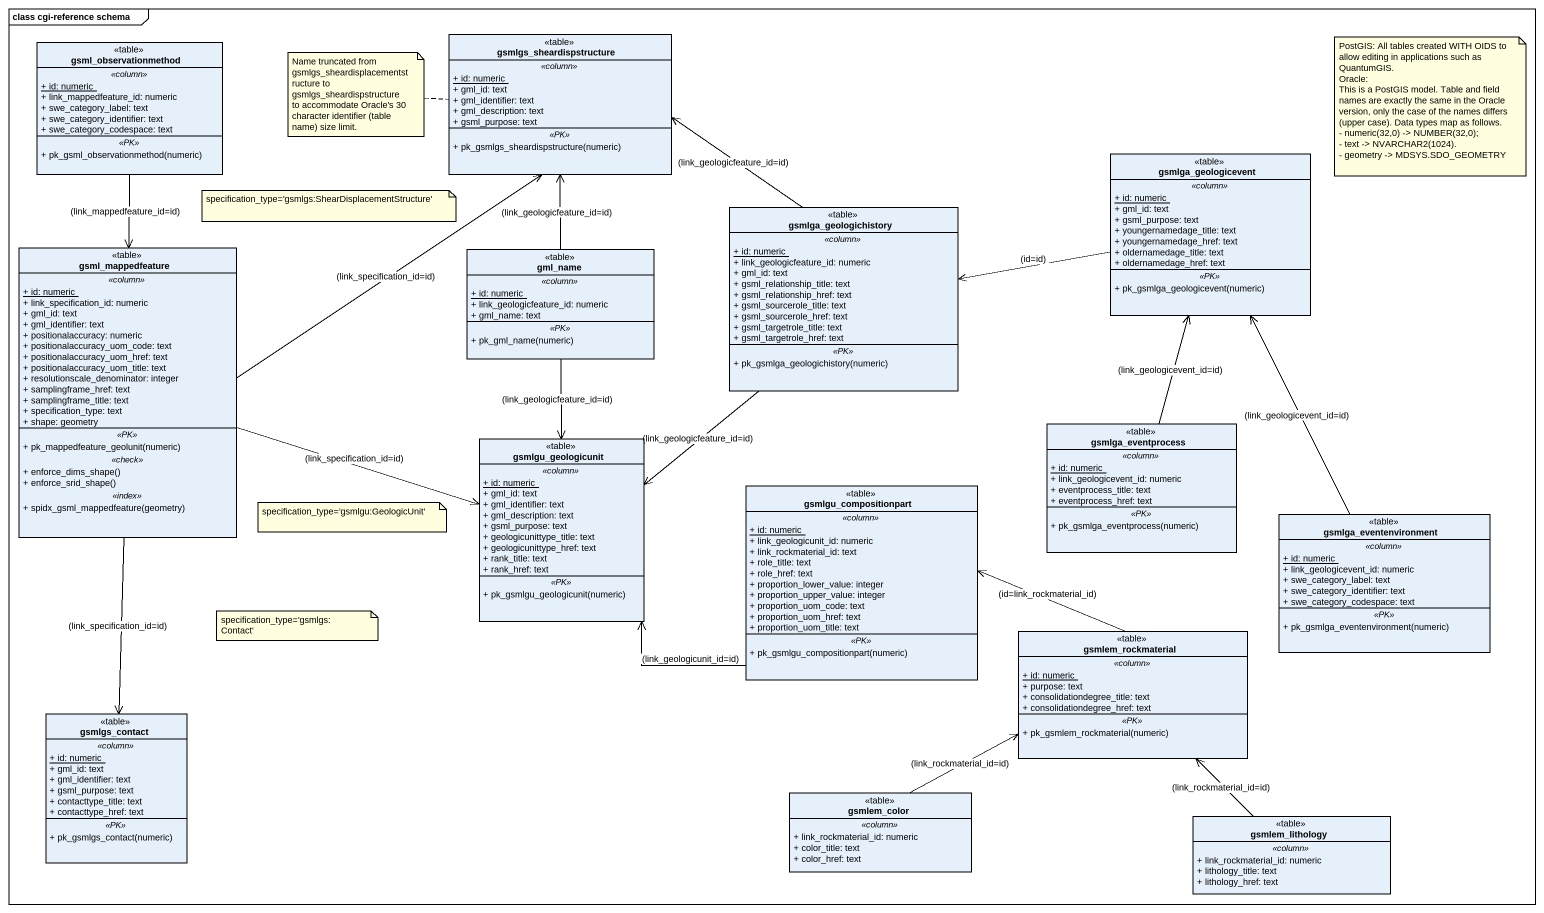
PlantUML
@startuml
mainframe class cgi-reference schema
hide circle
hide empty members
skinparam classAttributeIconSize 0
class gsmlgs_sheardispstructure <<table>> {
  .. <<column>> ..
  {static} + id: numeric
  + gml_id: text
  + gml_identifier: text
  + gml_description: text
  + gsml_purpose: text
  .. <<PK>> ..
  + pk_gsmlgs_sheardispstructure(numeric)
}
class gsml_observationmethod <<table>> {
  .. <<column>> ..
  {static} + id: numeric
  + link_mappedfeature_id: numeric
  + swe_category_label: text
  + swe_category_identifier: text
  + swe_category_codespace: text
  .. <<PK>> ..
  + pk_gsml_observationmethod(numeric)
}
class gsmlga_geologicevent <<table>> {
  .. <<column>> ..
  {static} + id: numeric
  + gml_id: text
  + gsml_purpose: text
  + youngernamedage_title: text
  + youngernamedage_href: text
  + oldernamedage_title: text
  + oldernamedage_href: text
  .. <<PK>> ..
  + pk_gsmlga_geologicevent(numeric)
}
class gsmlga_geologichistory <<table>> {
  .. <<column>> ..
  {static} + id: numeric
  + link_geologicfeature_id: numeric
  + gml_id: text
  + gsml_relationship_title: text
  + gsml_relationship_href: text
  + gsml_sourcerole_title: text
  + gsml_sourcerole_href: text
  + gsml_targetrole_title: text
  + gsml_targetrole_href: text
  .. <<PK>> ..
  + pk_gsmlga_geologichistory(numeric)
}
class gsml_mappedfeature <<table>> {
  .. <<column>> ..
  {static} + id: numeric
  + link_specification_id: numeric
  + gml_id: text
  + gml_identifier: text
  + positionalaccuracy: numeric
  + positionalaccuracy_uom_code: text
  + positionalaccuracy_uom_href: text
  + positionalaccuracy_uom_title: text
  + resolutionscale_denominator: integer
  + samplingframe_href: text
  + samplingframe_title: text
  + specification_type: text
  + shape: geometry
  .. <<PK>> ..
  + pk_mappedfeature_geolunit(numeric)
  .. <<check>> ..
  + enforce_dims_shape()
  + enforce_srid_shape()
  .. <<index>> ..
  + spidx_gsml_mappedfeature(geometry)
}
class gml_name <<table>> {
  .. <<column>> ..
  {static} + id: numeric
  + link_geologicfeature_id: numeric
  + gml_name: text
  .. <<PK>> ..
  + pk_gml_name(numeric)
}
class gsmlgu_geologicunit <<table>> {
  .. <<column>> ..
  {static} + id: numeric
  + gml_id: text
  + gml_identifier: text
  + gml_description: text
  + gsml_purpose: text
  + geologicunittype_title: text
  + geologicunittype_href: text
  + rank_title: text
  + rank_href: text
  .. <<PK>> ..
  + pk_gsmlgu_geologicunit(numeric)
}
class gsmlga_eventprocess <<table>> {
  .. <<column>> ..
  {static} + id: numeric
  + link_geologicevent_id: numeric
  + eventprocess_title: text
  + eventprocess_href: text
  .. <<PK>> ..
  + pk_gsmlga_eventprocess(numeric)
}
class gsmlgu_compositionpart <<table>> {
  .. <<column>> ..
  {static} + id: numeric
  + link_geologicunit_id: numeric
  + link_rockmaterial_id: text
  + role_title: text
  + role_href: text
  + proportion_lower_value: integer
  + proportion_upper_value: integer
  + proportion_uom_code: text
  + proportion_uom_href: text
  + proportion_uom_title: text
  .. <<PK>> ..
  + pk_gsmlgu_compositionpart(numeric)
}
class gsmlga_eventenvironment <<table>> {
  .. <<column>> ..
  {static} + id: numeric
  + link_geologicevent_id: numeric
  + swe_category_label: text
  + swe_category_identifier: text
  + swe_category_codespace: text
  .. <<PK>> ..
  + pk_gsmlga_eventenvironment(numeric)
}
class gsmlem_rockmaterial <<table>> {
  .. <<column>> ..
  {static} + id: numeric
  + purpose: text
  + consolidationdegree_title: text
  + consolidationdegree_href: text
  .. <<PK>> ..
  + pk_gsmlem_rockmaterial(numeric)
}
class gsmlgs_contact <<table>> {
  .. <<column>> ..
  {static} + id: numeric
  + gml_id: text
  + gml_identifier: text
  + gsml_purpose: text
  + contacttype_title: text
  + contacttype_href: text
  .. <<PK>> ..
  + pk_gsmlgs_contact(numeric)
}
class gsmlem_color <<table>> {
  .. <<column>> ..
  + link_rockmaterial_id: numeric
  + color_title: text
  + color_href: text
}
class gsmlem_lithology <<table>> {
  .. <<column>> ..
  + link_rockmaterial_id: numeric
  + lithology_title: text
  + lithology_href: text
}
gsml_observationmethod --> gsml_mappedfeature : (link_mappedfeature_id=id)
gsmlga_geologicevent -left-> gsmlga_geologichistory : (id=id)
gsmlga_geologichistory -up-> gsmlgs_sheardispstructure : (link_geologicfeature_id=id)
gsmlga_geologichistory --> gsmlgu_geologicunit : (link_geologicfeature_id=id)
gsml_mappedfeature -up-> gsmlgs_sheardispstructure : (link_specification_id=id)
gsml_mappedfeature -right-> gsmlgu_geologicunit : (link_specification_id=id)
gsml_mappedfeature --> gsmlgs_contact : (link_specification_id=id)
gml_name -up-> gsmlgs_sheardispstructure : (link_geologicfeature_id=id)
gml_name --> gsmlgu_geologicunit : (link_geologicfeature_id=id)
gsmlga_eventprocess -up-> gsmlga_geologicevent : (link_geologicevent_id=id)
gsmlgu_compositionpart -left-> gsmlgu_geologicunit : (link_geologicunit_id=id)
gsmlga_eventenvironment -up-> gsmlga_geologicevent : (link_geologicevent_id=id)
gsmlem_rockmaterial -left-> gsmlgu_compositionpart : (id=link_rockmaterial_id)
gsmlem_color -right-> gsmlem_rockmaterial : (link_rockmaterial_id=id)
gsmlem_lithology -up-> gsmlem_rockmaterial : (link_rockmaterial_id=id)
note left of gsmlgs_sheardispstructure : Name truncated from gsmlgs_sheardisplacementstructure to gsmlgs_sheardispstructure to accommodate Oracle's 30 character identifier (table name) size limit.
note as N2
  PostGIS: All tables created WITH OIDS to allow editing in applications such as QuantumGIS.
  Oracle:
  This is a PostGIS model. Table and field names are exactly the same in the Oracle version, only the case of the names differs (upper case). Data types map as follows.
  - numeric(32,0) -> NUMBER(32,0);
  - text -> NVARCHAR2(1024).
  - geometry -> MDSYS.SDO_GEOMETRY
end note
note as N3
  specification_type='gsmlgs:ShearDisplacementStructure'
end note
note as N4
  specification_type='gsmlgu:GeologicUnit'
end note
note as N5
  specification_type='gsmlgs:Contact'
end note
@enduml
